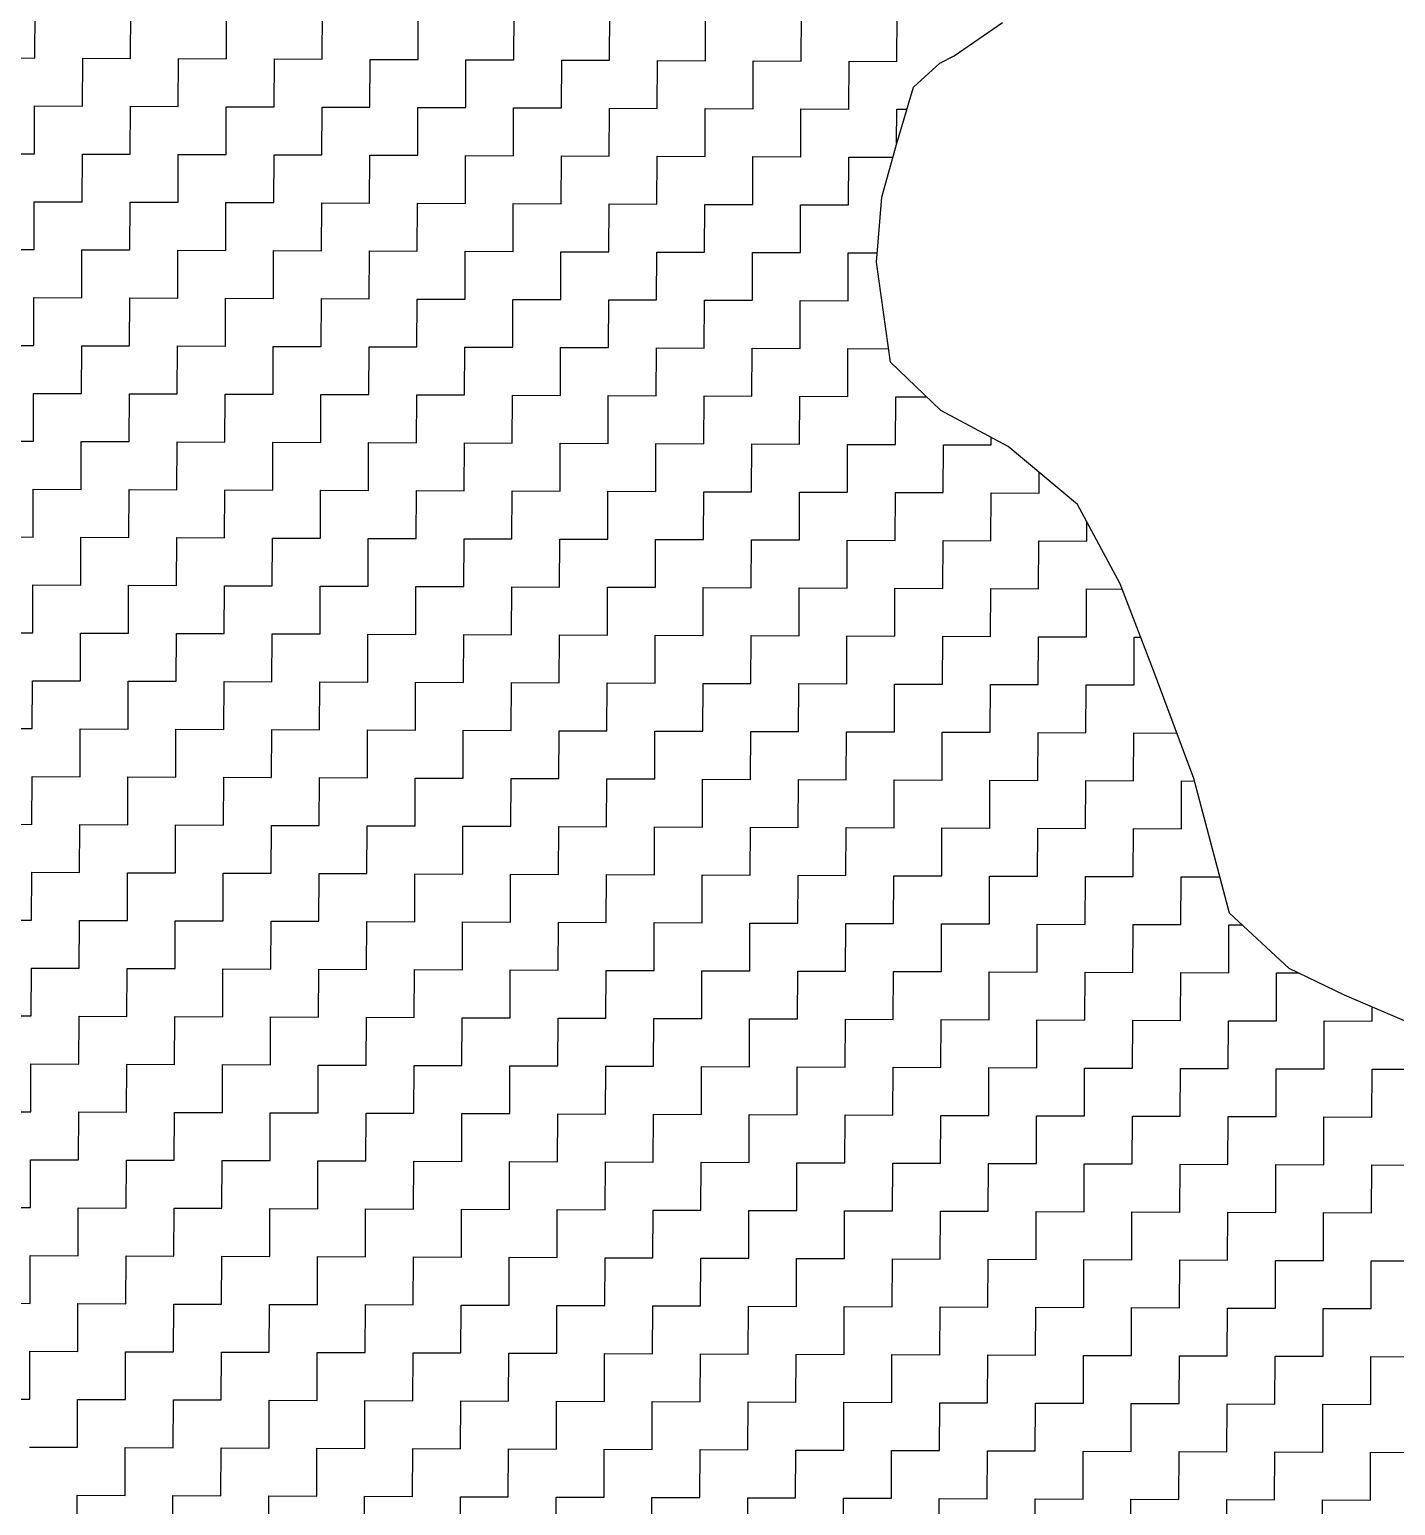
# Model space of a CAD drawing. Header units: metres. Extents: x 274536 to 279488, y 2074615 to 2078106.
# Drawn here: x 278555.4 to 278700.9, y 2076450.4 to 2076607.6 of the extents above; entities that cross this region are included whole.
import ezdxf

# ---------------------------------------------------------------- set-up
doc = ezdxf.new("R2010")
doc.units = ezdxf.units.M
doc.layers.add('POLY_HATCH', color=12, linetype='Continuous')

msp = doc.modelspace()

# ---------------------------------------------------------------- linework, layer by layer
at = {"layer": 'POLY_HATCH', "linetype": 'Continuous'}
for p, q in [((278555.99, 2076604.53), (278556.01, 2076609.63)), ((278566.19, 2076604.49), (278566.21, 2076609.59)), ((278576.4, 2076604.45), (278576.41, 2076609.55)), ((278586.6, 2076604.41), (278586.62, 2076609.51)), ((278596.8, 2076604.37), (278596.82, 2076609.47)), ((278607, 2076604.33), (278607.02, 2076609.43)), ((278617.2, 2076604.29), (278617.22, 2076609.39)), ((278627.4, 2076604.25), (278627.42, 2076609.35)), ((278637.6, 2076604.21), (278637.62, 2076609.31)), ((278647.8, 2076604.17), (278647.82, 2076609.27)), ((278550.89, 2076604.55), (278555.99, 2076604.53)), ((278561.07, 2076599.41), (278561.09, 2076604.51)), ((278561.09, 2076604.51), (278566.19, 2076604.49)), ((278571.27, 2076599.37), (278571.29, 2076604.47)), ((278571.29, 2076604.47), (278576.4, 2076604.45)), ((278581.48, 2076599.33), (278581.5, 2076604.43)), ((278581.5, 2076604.43), (278586.6, 2076604.41)), ((278591.68, 2076599.29), (278591.7, 2076604.39)), ((278591.7, 2076604.39), (278596.8, 2076604.37)), ((278601.88, 2076599.25), (278601.9, 2076604.35)), ((278601.9, 2076604.35), (278607, 2076604.33)), ((278612.08, 2076599.21), (278612.1, 2076604.31)), ((278612.1, 2076604.31), (278617.2, 2076604.29)), ((278622.28, 2076599.17), (278622.3, 2076604.27)), ((278622.3, 2076604.27), (278627.4, 2076604.25)), ((278632.48, 2076599.13), (278632.5, 2076604.23)), ((278632.5, 2076604.23), (278637.6, 2076604.21)), ((278642.68, 2076599.09), (278642.7, 2076604.19)), ((278642.7, 2076604.19), (278647.8, 2076604.17)), ((278555.95, 2076594.33), (278555.97, 2076599.43)), ((278555.97, 2076599.43), (278561.07, 2076599.41)), ((278566.15, 2076594.29), (278566.17, 2076599.39)), ((278566.17, 2076599.39), (278571.27, 2076599.37)), ((278576.36, 2076594.25), (278576.38, 2076599.35)), ((278576.38, 2076599.35), (278581.48, 2076599.33)), ((278586.56, 2076594.21), (278586.58, 2076599.31)), ((278586.58, 2076599.31), (278591.68, 2076599.29)), ((278596.76, 2076594.17), (278596.78, 2076599.27)), ((278596.78, 2076599.27), (278601.88, 2076599.25)), ((278606.96, 2076594.13), (278606.98, 2076599.23)), ((278606.98, 2076599.23), (278612.08, 2076599.21)), ((278617.16, 2076594.09), (278617.18, 2076599.19)), ((278617.18, 2076599.19), (278622.28, 2076599.17)), ((278627.36, 2076594.05), (278627.38, 2076599.15)), ((278627.38, 2076599.15), (278632.48, 2076599.13)), ((278637.56, 2076594.01), (278637.58, 2076599.11)), ((278637.58, 2076599.11), (278642.68, 2076599.09)), ((278647.77, 2076595.42), (278647.78, 2076599.07)), ((278647.78, 2076599.07), (278648.85, 2076599.07)), ((278550.85, 2076594.35), (278555.95, 2076594.33)), ((278561.03, 2076589.21), (278561.05, 2076594.31)), ((278561.05, 2076594.31), (278566.15, 2076594.29)), ((278571.24, 2076589.17), (278571.26, 2076594.27)), ((278571.26, 2076594.27), (278576.36, 2076594.25)), ((278581.44, 2076589.13), (278581.46, 2076594.23)), ((278581.46, 2076594.23), (278586.56, 2076594.21)), ((278591.64, 2076589.09), (278591.66, 2076594.19)), ((278591.66, 2076594.19), (278596.76, 2076594.17)), ((278601.84, 2076589.05), (278601.86, 2076594.15)), ((278601.86, 2076594.15), (278606.96, 2076594.13)), ((278612.04, 2076589.01), (278612.06, 2076594.11)), ((278612.06, 2076594.11), (278617.16, 2076594.09)), ((278622.24, 2076588.97), (278622.26, 2076594.07)), ((278622.26, 2076594.07), (278627.36, 2076594.05)), ((278632.44, 2076588.93), (278632.46, 2076594.03)), ((278632.46, 2076594.03), (278637.56, 2076594.01)), ((278642.64, 2076588.89), (278642.66, 2076593.99)), ((278642.66, 2076593.99), (278647.37, 2076593.97)), ((278555.91, 2076584.13), (278555.93, 2076589.23)), ((278555.93, 2076589.23), (278561.03, 2076589.21)), ((278566.12, 2076584.09), (278566.13, 2076589.19)), ((278566.13, 2076589.19), (278571.24, 2076589.17)), ((278576.32, 2076584.05), (278576.34, 2076589.15)), ((278576.34, 2076589.15), (278581.44, 2076589.13)), ((278586.52, 2076584.01), (278586.54, 2076589.11)), ((278586.54, 2076589.11), (278591.64, 2076589.09)), ((278596.72, 2076583.97), (278596.74, 2076589.07)), ((278596.74, 2076589.07), (278601.84, 2076589.05)), ((278606.92, 2076583.93), (278606.94, 2076589.03)), ((278606.94, 2076589.03), (278612.04, 2076589.01)), ((278617.12, 2076583.89), (278617.14, 2076588.99)), ((278617.14, 2076588.99), (278622.24, 2076588.97)), ((278627.32, 2076583.85), (278627.34, 2076588.95)), ((278627.34, 2076588.95), (278632.44, 2076588.93)), ((278637.52, 2076583.81), (278637.54, 2076588.91)), ((278637.54, 2076588.91), (278642.64, 2076588.89)), ((278550.81, 2076584.14), (278555.91, 2076584.13)), ((278560.99, 2076579), (278561.01, 2076584.11)), ((278561.01, 2076584.11), (278566.12, 2076584.09)), ((278571.2, 2076578.97), (278571.22, 2076584.07)), ((278571.22, 2076584.07), (278576.32, 2076584.05)), ((278581.4, 2076578.93), (278581.42, 2076584.03)), ((278581.42, 2076584.03), (278586.52, 2076584.01)), ((278591.6, 2076578.89), (278591.62, 2076583.99)), ((278591.62, 2076583.99), (278596.72, 2076583.97)), ((278601.8, 2076578.85), (278601.82, 2076583.95)), ((278601.82, 2076583.95), (278606.92, 2076583.93)), ((278612, 2076578.81), (278612.02, 2076583.91)), ((278612.02, 2076583.91), (278617.12, 2076583.89)), ((278622.2, 2076578.77), (278622.22, 2076583.87)), ((278622.22, 2076583.87), (278627.32, 2076583.85)), ((278632.4, 2076578.73), (278632.42, 2076583.83)), ((278632.42, 2076583.83), (278637.52, 2076583.81)), ((278642.6, 2076578.69), (278642.62, 2076583.79)), ((278642.62, 2076583.79), (278645.72, 2076583.78)), ((278555.87, 2076573.92), (278555.89, 2076579.02)), ((278555.89, 2076579.02), (278560.99, 2076579)), ((278566.08, 2076573.88), (278566.1, 2076578.99)), ((278566.1, 2076578.99), (278571.2, 2076578.97)), ((278576.28, 2076573.85), (278576.3, 2076578.95)), ((278576.3, 2076578.95), (278581.4, 2076578.93)), ((278586.48, 2076573.81), (278586.5, 2076578.91)), ((278586.5, 2076578.91), (278591.6, 2076578.89)), ((278596.68, 2076573.77), (278596.7, 2076578.87)), ((278596.7, 2076578.87), (278601.8, 2076578.85)), ((278606.88, 2076573.73), (278606.9, 2076578.83)), ((278606.9, 2076578.83), (278612, 2076578.81)), ((278617.08, 2076573.69), (278617.1, 2076578.79)), ((278617.1, 2076578.79), (278622.2, 2076578.77)), ((278627.28, 2076573.65), (278627.3, 2076578.75)), ((278627.3, 2076578.75), (278632.4, 2076578.73)), ((278637.48, 2076573.61), (278637.5, 2076578.71)), ((278637.5, 2076578.71), (278642.6, 2076578.69)), ((278550.77, 2076573.94), (278555.87, 2076573.92)), ((278560.96, 2076568.8), (278560.98, 2076573.9)), ((278560.98, 2076573.9), (278566.08, 2076573.88)), ((278571.16, 2076568.76), (278571.18, 2076573.87)), ((278571.18, 2076573.87), (278576.28, 2076573.85)), ((278581.36, 2076568.73), (278581.38, 2076573.83)), ((278581.38, 2076573.83), (278586.48, 2076573.81)), ((278591.56, 2076568.69), (278591.58, 2076573.79)), ((278591.58, 2076573.79), (278596.68, 2076573.77)), ((278601.76, 2076568.65), (278601.78, 2076573.75)), ((278601.78, 2076573.75), (278606.88, 2076573.73)), ((278611.96, 2076568.61), (278611.98, 2076573.71)), ((278611.98, 2076573.71), (278617.08, 2076573.69)), ((278622.16, 2076568.57), (278622.18, 2076573.67)), ((278622.18, 2076573.67), (278627.28, 2076573.65)), ((278632.36, 2076568.53), (278632.38, 2076573.63)), ((278632.38, 2076573.63), (278637.48, 2076573.61)), ((278642.56, 2076568.49), (278642.58, 2076573.59)), ((278642.58, 2076573.59), (278646.93, 2076573.57)), ((278555.84, 2076563.72), (278555.86, 2076568.82)), ((278555.86, 2076568.82), (278560.96, 2076568.8)), ((278566.04, 2076563.68), (278566.06, 2076568.78)), ((278566.06, 2076568.78), (278571.16, 2076568.76)), ((278576.24, 2076563.64), (278576.26, 2076568.74)), ((278576.26, 2076568.74), (278581.36, 2076568.73)), ((278586.44, 2076563.6), (278586.46, 2076568.71)), ((278586.46, 2076568.71), (278591.56, 2076568.69)), ((278596.64, 2076563.57), (278596.66, 2076568.67)), ((278596.66, 2076568.67), (278601.76, 2076568.65)), ((278606.84, 2076563.53), (278606.86, 2076568.63)), ((278606.86, 2076568.63), (278611.96, 2076568.61)), ((278617.04, 2076563.49), (278617.06, 2076568.59)), ((278617.06, 2076568.59), (278622.16, 2076568.57)), ((278627.24, 2076563.45), (278627.26, 2076568.55)), ((278627.26, 2076568.55), (278632.36, 2076568.53)), ((278637.44, 2076563.41), (278637.46, 2076568.51)), ((278637.46, 2076568.51), (278642.56, 2076568.49)), ((278647.65, 2076563.37), (278647.67, 2076568.47)), ((278647.67, 2076568.47), (278650.97, 2076568.46)), ((278550.73, 2076563.74), (278555.84, 2076563.72)), ((278560.92, 2076558.6), (278560.94, 2076563.7)), ((278560.94, 2076563.7), (278566.04, 2076563.68)), ((278571.12, 2076558.56), (278571.14, 2076563.66)), ((278571.14, 2076563.66), (278576.24, 2076563.64)), ((278581.32, 2076558.52), (278581.34, 2076563.62)), ((278581.34, 2076563.62), (278586.44, 2076563.6)), ((278591.52, 2076558.48), (278591.54, 2076563.59)), ((278591.54, 2076563.59), (278596.64, 2076563.57)), ((278601.72, 2076558.45), (278601.74, 2076563.55)), ((278601.74, 2076563.55), (278606.84, 2076563.53)), ((278611.92, 2076558.41), (278611.94, 2076563.51)), ((278611.94, 2076563.51), (278617.04, 2076563.49)), ((278622.12, 2076558.37), (278622.14, 2076563.47)), ((278622.14, 2076563.47), (278627.24, 2076563.45)), ((278632.32, 2076558.33), (278632.34, 2076563.43)), ((278632.34, 2076563.43), (278637.44, 2076563.41)), ((278642.53, 2076558.29), (278642.55, 2076563.39)), ((278642.55, 2076563.39), (278647.65, 2076563.37)), ((278652.73, 2076558.25), (278652.75, 2076563.35)), ((278652.75, 2076563.35), (278657.85, 2076563.33)), ((278657.85, 2076563.33), (278657.85, 2076564.11)), ((278662.93, 2076558.21), (278662.94, 2076560.39)), ((278555.8, 2076553.52), (278555.82, 2076558.62)), ((278555.82, 2076558.62), (278560.92, 2076558.6)), ((278566, 2076553.48), (278566.02, 2076558.58)), ((278566.02, 2076558.58), (278571.12, 2076558.56)), ((278576.2, 2076553.44), (278576.22, 2076558.54)), ((278576.22, 2076558.54), (278581.32, 2076558.52)), ((278586.4, 2076553.4), (278586.42, 2076558.5)), ((278586.42, 2076558.5), (278591.52, 2076558.48)), ((278596.6, 2076553.36), (278596.62, 2076558.47)), ((278596.62, 2076558.47), (278601.72, 2076558.45)), ((278606.8, 2076553.33), (278606.82, 2076558.43)), ((278606.82, 2076558.43), (278611.92, 2076558.41)), ((278617, 2076553.29), (278617.02, 2076558.39)), ((278617.02, 2076558.39), (278622.12, 2076558.37)), ((278627.2, 2076553.25), (278627.22, 2076558.35)), ((278627.22, 2076558.35), (278632.32, 2076558.33)), ((278637.41, 2076553.21), (278637.42, 2076558.31)), ((278637.42, 2076558.31), (278642.53, 2076558.29)), ((278647.61, 2076553.17), (278647.63, 2076558.27)), ((278647.63, 2076558.27), (278652.73, 2076558.25)), ((278657.81, 2076553.13), (278657.83, 2076558.23)), ((278657.83, 2076558.23), (278662.93, 2076558.21)), ((278668.01, 2076553.09), (278668.02, 2076555.14)), ((278550.7, 2076553.54), (278555.8, 2076553.52)), ((278560.88, 2076548.4), (278560.9, 2076553.5)), ((278560.9, 2076553.5), (278566, 2076553.48)), ((278571.08, 2076548.36), (278571.1, 2076553.46)), ((278571.1, 2076553.46), (278576.2, 2076553.44)), ((278581.28, 2076548.32), (278581.3, 2076553.42)), ((278581.3, 2076553.42), (278586.4, 2076553.4)), ((278591.48, 2076548.28), (278591.5, 2076553.38)), ((278591.5, 2076553.38), (278596.6, 2076553.36)), ((278601.68, 2076548.24), (278601.7, 2076553.34)), ((278601.7, 2076553.34), (278606.8, 2076553.33)), ((278611.88, 2076548.2), (278611.9, 2076553.31)), ((278611.9, 2076553.31), (278617, 2076553.29)), ((278622.08, 2076548.17), (278622.1, 2076553.27)), ((278622.1, 2076553.27), (278627.2, 2076553.25)), ((278632.28, 2076548.13), (278632.3, 2076553.23)), ((278632.3, 2076553.23), (278637.41, 2076553.21)), ((278642.49, 2076548.09), (278642.51, 2076553.19)), ((278642.51, 2076553.19), (278647.61, 2076553.17)), ((278652.69, 2076548.05), (278652.71, 2076553.15)), ((278652.71, 2076553.15), (278657.81, 2076553.13)), ((278662.89, 2076548.01), (278662.91, 2076553.11)), ((278662.91, 2076553.11), (278668.01, 2076553.09)), ((278555.76, 2076543.32), (278555.78, 2076548.42)), ((278555.78, 2076548.42), (278560.88, 2076548.4)), ((278565.96, 2076543.28), (278565.98, 2076548.38)), ((278565.98, 2076548.38), (278571.08, 2076548.36)), ((278576.16, 2076543.24), (278576.18, 2076548.34)), ((278576.18, 2076548.34), (278581.28, 2076548.32)), ((278586.36, 2076543.2), (278586.38, 2076548.3)), ((278586.38, 2076548.3), (278591.48, 2076548.28)), ((278596.56, 2076543.16), (278596.58, 2076548.26)), ((278596.58, 2076548.26), (278601.68, 2076548.24)), ((278606.76, 2076543.12), (278606.78, 2076548.22)), ((278606.78, 2076548.22), (278611.88, 2076548.2)), ((278616.96, 2076543.08), (278616.98, 2076548.19)), ((278616.98, 2076548.19), (278622.08, 2076548.17)), ((278627.16, 2076543.05), (278627.18, 2076548.15)), ((278627.18, 2076548.15), (278632.28, 2076548.13)), ((278637.37, 2076543.01), (278637.39, 2076548.11)), ((278637.39, 2076548.11), (278642.49, 2076548.09)), ((278647.57, 2076542.97), (278647.59, 2076548.07)), ((278647.59, 2076548.07), (278652.69, 2076548.05)), ((278657.77, 2076542.93), (278657.79, 2076548.03)), ((278657.79, 2076548.03), (278662.89, 2076548.01)), ((278667.97, 2076542.89), (278667.99, 2076547.99)), ((278667.99, 2076547.99), (278671.8, 2076547.97)), ((278550.66, 2076543.34), (278555.76, 2076543.32)), ((278560.84, 2076538.2), (278560.86, 2076543.3)), ((278560.86, 2076543.3), (278565.96, 2076543.28)), ((278571.04, 2076538.16), (278571.06, 2076543.26)), ((278571.06, 2076543.26), (278576.16, 2076543.24)), ((278581.24, 2076538.12), (278581.26, 2076543.22)), ((278581.26, 2076543.22), (278586.36, 2076543.2)), ((278591.44, 2076538.08), (278591.46, 2076543.18)), ((278591.46, 2076543.18), (278596.56, 2076543.16)), ((278601.64, 2076538.04), (278601.66, 2076543.14)), ((278601.66, 2076543.14), (278606.76, 2076543.12)), ((278611.84, 2076538), (278611.86, 2076543.1)), ((278611.86, 2076543.1), (278616.96, 2076543.08)), ((278622.04, 2076537.96), (278622.06, 2076543.07)), ((278622.06, 2076543.07), (278627.16, 2076543.05)), ((278632.25, 2076537.93), (278632.27, 2076543.03)), ((278632.27, 2076543.03), (278637.37, 2076543.01)), ((278642.45, 2076537.89), (278642.47, 2076542.99)), ((278642.47, 2076542.99), (278647.57, 2076542.97)), ((278652.65, 2076537.85), (278652.67, 2076542.95)), ((278652.67, 2076542.95), (278657.77, 2076542.93)), ((278662.85, 2076537.81), (278662.87, 2076542.91)), ((278662.87, 2076542.91), (278667.97, 2076542.89)), ((278673.05, 2076537.77), (278673.07, 2076542.87)), ((278673.07, 2076542.87), (278673.77, 2076542.87)), ((278555.72, 2076533.12), (278555.74, 2076538.22)), ((278555.74, 2076538.22), (278560.84, 2076538.2)), ((278565.92, 2076533.08), (278565.94, 2076538.18)), ((278565.94, 2076538.18), (278571.04, 2076538.16)), ((278576.12, 2076533.04), (278576.14, 2076538.14)), ((278576.14, 2076538.14), (278581.24, 2076538.12)), ((278586.32, 2076533), (278586.34, 2076538.1)), ((278586.34, 2076538.1), (278591.44, 2076538.08)), ((278596.52, 2076532.96), (278596.54, 2076538.06)), ((278596.54, 2076538.06), (278601.64, 2076538.04)), ((278606.72, 2076532.92), (278606.74, 2076538.02)), ((278606.74, 2076538.02), (278611.84, 2076538)), ((278616.92, 2076532.88), (278616.94, 2076537.98)), ((278616.94, 2076537.98), (278622.04, 2076537.96)), ((278627.13, 2076532.84), (278627.15, 2076537.94)), ((278627.15, 2076537.94), (278632.25, 2076537.93)), ((278637.33, 2076532.8), (278637.35, 2076537.91)), ((278637.35, 2076537.91), (278642.45, 2076537.89)), ((278647.53, 2076532.77), (278647.55, 2076537.87)), ((278647.55, 2076537.87), (278652.65, 2076537.85)), ((278657.73, 2076532.73), (278657.75, 2076537.83)), ((278657.75, 2076537.83), (278662.85, 2076537.81)), ((278667.93, 2076532.69), (278667.95, 2076537.79)), ((278667.95, 2076537.79), (278673.05, 2076537.77)), ((278550.62, 2076533.14), (278555.72, 2076533.12)), ((278560.8, 2076528), (278560.82, 2076533.1)), ((278560.82, 2076533.1), (278565.92, 2076533.08)), ((278571, 2076527.96), (278571.02, 2076533.06)), ((278571.02, 2076533.06), (278576.12, 2076533.04)), ((278581.2, 2076527.92), (278581.22, 2076533.02)), ((278581.22, 2076533.02), (278586.32, 2076533)), ((278591.4, 2076527.88), (278591.42, 2076532.98)), ((278591.42, 2076532.98), (278596.52, 2076532.96)), ((278601.6, 2076527.84), (278601.62, 2076532.94)), ((278601.62, 2076532.94), (278606.72, 2076532.92)), ((278611.8, 2076527.8), (278611.82, 2076532.9)), ((278611.82, 2076532.9), (278616.92, 2076532.88)), ((278622.01, 2076527.76), (278622.02, 2076532.86)), ((278622.02, 2076532.86), (278627.13, 2076532.84)), ((278632.21, 2076527.72), (278632.23, 2076532.82)), ((278632.23, 2076532.82), (278637.33, 2076532.8)), ((278642.41, 2076527.68), (278642.43, 2076532.79)), ((278642.43, 2076532.79), (278647.53, 2076532.77)), ((278652.61, 2076527.65), (278652.63, 2076532.75)), ((278652.63, 2076532.75), (278657.73, 2076532.73)), ((278662.81, 2076527.61), (278662.83, 2076532.71)), ((278662.83, 2076532.71), (278667.93, 2076532.69)), ((278673.01, 2076527.57), (278673.03, 2076532.67)), ((278673.03, 2076532.67), (278677.62, 2076532.65)), ((278555.68, 2076522.92), (278555.7, 2076528.02)), ((278555.7, 2076528.02), (278560.8, 2076528)), ((278565.88, 2076522.88), (278565.9, 2076527.98)), ((278565.9, 2076527.98), (278571, 2076527.96)), ((278576.08, 2076522.84), (278576.1, 2076527.94)), ((278576.1, 2076527.94), (278581.2, 2076527.92)), ((278586.28, 2076522.8), (278586.3, 2076527.9)), ((278586.3, 2076527.9), (278591.4, 2076527.88)), ((278596.48, 2076522.76), (278596.5, 2076527.86)), ((278596.5, 2076527.86), (278601.6, 2076527.84)), ((278606.68, 2076522.72), (278606.7, 2076527.82)), ((278606.7, 2076527.82), (278611.8, 2076527.8)), ((278616.88, 2076522.68), (278616.9, 2076527.78)), ((278616.9, 2076527.78), (278622.01, 2076527.76)), ((278627.09, 2076522.64), (278627.11, 2076527.74)), ((278627.11, 2076527.74), (278632.21, 2076527.72)), ((278637.29, 2076522.6), (278637.31, 2076527.7)), ((278637.31, 2076527.7), (278642.41, 2076527.68)), ((278647.49, 2076522.56), (278647.51, 2076527.67)), ((278647.51, 2076527.67), (278652.61, 2076527.65)), ((278657.69, 2076522.53), (278657.71, 2076527.63)), ((278657.71, 2076527.63), (278662.81, 2076527.61)), ((278667.89, 2076522.49), (278667.91, 2076527.59)), ((278667.91, 2076527.59), (278673.01, 2076527.57)), ((278678.09, 2076522.45), (278678.11, 2076527.55)), ((278678.11, 2076527.55), (278679.5, 2076527.54)), ((278550.58, 2076522.94), (278555.68, 2076522.92)), ((278560.76, 2076517.8), (278560.78, 2076522.9)), ((278560.78, 2076522.9), (278565.88, 2076522.88)), ((278570.96, 2076517.76), (278570.98, 2076522.86)), ((278570.98, 2076522.86), (278576.08, 2076522.84)), ((278581.16, 2076517.72), (278581.18, 2076522.82)), ((278581.18, 2076522.82), (278586.28, 2076522.8)), ((278591.36, 2076517.68), (278591.38, 2076522.78)), ((278591.38, 2076522.78), (278596.48, 2076522.76)), ((278601.56, 2076517.64), (278601.58, 2076522.74)), ((278601.58, 2076522.74), (278606.68, 2076522.72)), ((278611.76, 2076517.6), (278611.78, 2076522.7)), ((278611.78, 2076522.7), (278616.88, 2076522.68)), ((278621.97, 2076517.56), (278621.99, 2076522.66)), ((278621.99, 2076522.66), (278627.09, 2076522.64)), ((278632.17, 2076517.52), (278632.19, 2076522.62)), ((278632.19, 2076522.62), (278637.29, 2076522.6)), ((278642.37, 2076517.48), (278642.39, 2076522.58)), ((278642.39, 2076522.58), (278647.49, 2076522.56)), ((278652.57, 2076517.44), (278652.59, 2076522.54)), ((278652.59, 2076522.54), (278657.69, 2076522.53)), ((278662.77, 2076517.4), (278662.79, 2076522.51)), ((278662.79, 2076522.51), (278667.89, 2076522.49)), ((278672.97, 2076517.37), (278672.99, 2076522.47)), ((278672.99, 2076522.47), (278678.09, 2076522.45)), ((278555.64, 2076512.72), (278555.66, 2076517.82)), ((278555.66, 2076517.82), (278560.76, 2076517.8)), ((278565.84, 2076512.68), (278565.86, 2076517.78)), ((278565.86, 2076517.78), (278570.96, 2076517.76)), ((278576.04, 2076512.64), (278576.06, 2076517.74)), ((278576.06, 2076517.74), (278581.16, 2076517.72)), ((278586.24, 2076512.6), (278586.26, 2076517.7)), ((278586.26, 2076517.7), (278591.36, 2076517.68)), ((278596.44, 2076512.56), (278596.46, 2076517.66)), ((278596.46, 2076517.66), (278601.56, 2076517.64)), ((278606.64, 2076512.52), (278606.66, 2076517.62)), ((278606.66, 2076517.62), (278611.76, 2076517.6)), ((278616.85, 2076512.48), (278616.87, 2076517.58)), ((278616.87, 2076517.58), (278621.97, 2076517.56)), ((278627.05, 2076512.44), (278627.07, 2076517.54)), ((278627.07, 2076517.54), (278632.17, 2076517.52)), ((278637.25, 2076512.4), (278637.27, 2076517.5)), ((278637.27, 2076517.5), (278642.37, 2076517.48)), ((278647.45, 2076512.36), (278647.47, 2076517.46)), ((278647.47, 2076517.46), (278652.57, 2076517.44)), ((278657.65, 2076512.32), (278657.67, 2076517.42)), ((278657.67, 2076517.42), (278662.77, 2076517.4)), ((278667.85, 2076512.28), (278667.87, 2076517.39)), ((278667.87, 2076517.39), (278672.97, 2076517.37)), ((278678.05, 2076512.25), (278678.07, 2076517.35)), ((278678.07, 2076517.35), (278682.2, 2076517.33)), ((278550.54, 2076512.74), (278555.64, 2076512.72)), ((278560.72, 2076507.6), (278560.74, 2076512.7)), ((278560.74, 2076512.7), (278565.84, 2076512.68)), ((278570.92, 2076507.56), (278570.94, 2076512.66)), ((278570.94, 2076512.66), (278576.04, 2076512.64)), ((278581.12, 2076507.52), (278581.14, 2076512.62)), ((278581.14, 2076512.62), (278586.24, 2076512.6)), ((278591.32, 2076507.48), (278591.34, 2076512.58)), ((278591.34, 2076512.58), (278596.44, 2076512.56)), ((278601.52, 2076507.44), (278601.54, 2076512.54)), ((278601.54, 2076512.54), (278606.64, 2076512.52)), ((278611.73, 2076507.4), (278611.75, 2076512.5)), ((278611.75, 2076512.5), (278616.85, 2076512.48)), ((278621.93, 2076507.36), (278621.95, 2076512.46)), ((278621.95, 2076512.46), (278627.05, 2076512.44)), ((278632.13, 2076507.32), (278632.15, 2076512.42)), ((278632.15, 2076512.42), (278637.25, 2076512.4)), ((278642.33, 2076507.28), (278642.35, 2076512.38)), ((278642.35, 2076512.38), (278647.45, 2076512.36)), ((278652.53, 2076507.24), (278652.55, 2076512.34)), ((278652.55, 2076512.34), (278657.65, 2076512.32)), ((278662.73, 2076507.2), (278662.75, 2076512.3)), ((278662.75, 2076512.3), (278667.85, 2076512.28)), ((278672.93, 2076507.16), (278672.95, 2076512.27)), ((278672.95, 2076512.27), (278678.05, 2076512.25)), ((278683.13, 2076507.13), (278683.15, 2076512.23)), ((278683.15, 2076512.23), (278684.58, 2076512.22)), ((278555.6, 2076502.52), (278555.62, 2076507.62)), ((278555.62, 2076507.62), (278560.72, 2076507.6)), ((278565.8, 2076502.48), (278565.82, 2076507.58)), ((278565.82, 2076507.58), (278570.92, 2076507.56)), ((278576, 2076502.44), (278576.02, 2076507.54)), ((278576.02, 2076507.54), (278581.12, 2076507.52)), ((278586.2, 2076502.4), (278586.22, 2076507.5)), ((278586.22, 2076507.5), (278591.32, 2076507.48)), ((278596.4, 2076502.36), (278596.42, 2076507.46)), ((278596.42, 2076507.46), (278601.52, 2076507.44)), ((278606.61, 2076502.32), (278606.62, 2076507.42)), ((278606.62, 2076507.42), (278611.73, 2076507.4)), ((278616.81, 2076502.28), (278616.83, 2076507.38)), ((278616.83, 2076507.38), (278621.93, 2076507.36)), ((278627.01, 2076502.24), (278627.03, 2076507.34)), ((278627.03, 2076507.34), (278632.13, 2076507.32)), ((278637.21, 2076502.2), (278637.23, 2076507.3)), ((278637.23, 2076507.3), (278642.33, 2076507.28)), ((278647.41, 2076502.16), (278647.43, 2076507.26)), ((278647.43, 2076507.26), (278652.53, 2076507.24)), ((278657.61, 2076502.12), (278657.63, 2076507.22)), ((278657.63, 2076507.22), (278662.73, 2076507.2)), ((278667.81, 2076502.08), (278667.83, 2076507.18)), ((278667.83, 2076507.18), (278672.93, 2076507.16)), ((278678.01, 2076502.04), (278678.03, 2076507.14)), ((278678.03, 2076507.14), (278683.13, 2076507.13)), ((278688.21, 2076502), (278688.23, 2076507.11)), ((278688.23, 2076507.11), (278690.59, 2076507.1)), ((278550.5, 2076502.54), (278555.6, 2076502.52)), ((278560.68, 2076497.4), (278560.7, 2076502.5)), ((278560.7, 2076502.5), (278565.8, 2076502.48)), ((278570.88, 2076497.36), (278570.9, 2076502.46)), ((278570.9, 2076502.46), (278576, 2076502.44)), ((278581.08, 2076497.32), (278581.1, 2076502.42)), ((278581.1, 2076502.42), (278586.2, 2076502.4)), ((278591.28, 2076497.28), (278591.3, 2076502.38)), ((278591.3, 2076502.38), (278596.4, 2076502.36)), ((278601.48, 2076497.24), (278601.5, 2076502.34)), ((278601.5, 2076502.34), (278606.61, 2076502.32)), ((278611.69, 2076497.2), (278611.71, 2076502.3)), ((278611.71, 2076502.3), (278616.81, 2076502.28)), ((278621.89, 2076497.16), (278621.91, 2076502.26)), ((278621.91, 2076502.26), (278627.01, 2076502.24)), ((278632.09, 2076497.12), (278632.11, 2076502.22)), ((278632.11, 2076502.22), (278637.21, 2076502.2)), ((278642.29, 2076497.08), (278642.31, 2076502.18)), ((278642.31, 2076502.18), (278647.41, 2076502.16)), ((278652.49, 2076497.04), (278652.51, 2076502.14)), ((278652.51, 2076502.14), (278657.61, 2076502.12)), ((278662.69, 2076497), (278662.71, 2076502.1)), ((278662.71, 2076502.1), (278667.81, 2076502.08)), ((278672.89, 2076496.96), (278672.91, 2076502.06)), ((278672.91, 2076502.06), (278678.01, 2076502.04)), ((278683.09, 2076496.92), (278683.11, 2076502.02)), ((278683.11, 2076502.02), (278688.21, 2076502)), ((278693.3, 2076496.88), (278693.31, 2076501.99)), ((278693.31, 2076501.99), (278698.42, 2076501.97)), ((278698.42, 2076501.97), (278698.42, 2076503.47)), ((278555.56, 2076492.31), (278555.58, 2076497.42)), ((278555.58, 2076497.42), (278560.68, 2076497.4)), ((278565.76, 2076492.28), (278565.78, 2076497.38)), ((278565.78, 2076497.38), (278570.88, 2076497.36)), ((278575.96, 2076492.24), (278575.98, 2076497.34)), ((278575.98, 2076497.34), (278581.08, 2076497.32)), ((278586.16, 2076492.2), (278586.18, 2076497.3)), ((278586.18, 2076497.3), (278591.28, 2076497.28)), ((278596.36, 2076492.16), (278596.38, 2076497.26)), ((278596.38, 2076497.26), (278601.48, 2076497.24)), ((278606.57, 2076492.12), (278606.59, 2076497.22)), ((278606.59, 2076497.22), (278611.69, 2076497.2)), ((278616.77, 2076492.08), (278616.79, 2076497.18)), ((278616.79, 2076497.18), (278621.89, 2076497.16)), ((278626.97, 2076492.04), (278626.99, 2076497.14)), ((278626.99, 2076497.14), (278632.09, 2076497.12)), ((278637.17, 2076492), (278637.19, 2076497.1)), ((278637.19, 2076497.1), (278642.29, 2076497.08)), ((278647.37, 2076491.96), (278647.39, 2076497.06)), ((278647.39, 2076497.06), (278652.49, 2076497.04)), ((278657.57, 2076491.92), (278657.59, 2076497.02)), ((278657.59, 2076497.02), (278662.69, 2076497)), ((278667.77, 2076491.88), (278667.79, 2076496.98)), ((278667.79, 2076496.98), (278672.89, 2076496.96)), ((278677.97, 2076491.84), (278677.99, 2076496.94)), ((278677.99, 2076496.94), (278683.09, 2076496.92)), ((278688.17, 2076491.8), (278688.19, 2076496.9)), ((278688.19, 2076496.9), (278693.3, 2076496.88)), ((278698.38, 2076491.76), (278698.4, 2076496.87)), ((278698.4, 2076496.87), (278703.5, 2076496.85)), ((278550.46, 2076492.33), (278555.56, 2076492.31)), ((278560.64, 2076487.19), (278560.66, 2076492.3)), ((278560.66, 2076492.3), (278565.76, 2076492.28)), ((278570.84, 2076487.16), (278570.86, 2076492.26)), ((278570.86, 2076492.26), (278575.96, 2076492.24)), ((278581.04, 2076487.12), (278581.06, 2076492.22)), ((278581.06, 2076492.22), (278586.16, 2076492.2)), ((278591.24, 2076487.08), (278591.26, 2076492.18)), ((278591.26, 2076492.18), (278596.36, 2076492.16)), ((278601.45, 2076487.04), (278601.47, 2076492.14)), ((278601.47, 2076492.14), (278606.57, 2076492.12)), ((278611.65, 2076487), (278611.67, 2076492.1)), ((278611.67, 2076492.1), (278616.77, 2076492.08)), ((278621.85, 2076486.96), (278621.87, 2076492.06)), ((278621.87, 2076492.06), (278626.97, 2076492.04)), ((278632.05, 2076486.92), (278632.07, 2076492.02)), ((278632.07, 2076492.02), (278637.17, 2076492)), ((278642.25, 2076486.88), (278642.27, 2076491.98)), ((278642.27, 2076491.98), (278647.37, 2076491.96)), ((278652.45, 2076486.84), (278652.47, 2076491.94)), ((278652.47, 2076491.94), (278657.57, 2076491.92)), ((278662.65, 2076486.8), (278662.67, 2076491.9)), ((278662.67, 2076491.9), (278667.77, 2076491.88)), ((278672.85, 2076486.76), (278672.87, 2076491.86)), ((278672.87, 2076491.86), (278677.97, 2076491.84)), ((278683.05, 2076486.72), (278683.07, 2076491.82)), ((278683.07, 2076491.82), (278688.17, 2076491.8)), ((278693.26, 2076486.68), (278693.28, 2076491.78)), ((278693.28, 2076491.78), (278698.38, 2076491.76)), ((278555.52, 2076482.11), (278555.54, 2076487.21)), ((278555.54, 2076487.21), (278560.64, 2076487.19)), ((278565.72, 2076482.07), (278565.74, 2076487.18)), ((278565.74, 2076487.18), (278570.84, 2076487.16)), ((278575.92, 2076482.04), (278575.94, 2076487.14)), ((278575.94, 2076487.14), (278581.04, 2076487.12)), ((278586.12, 2076482), (278586.14, 2076487.1)), ((278586.14, 2076487.1), (278591.24, 2076487.08)), ((278596.33, 2076481.96), (278596.35, 2076487.06)), ((278596.35, 2076487.06), (278601.45, 2076487.04)), ((278606.53, 2076481.92), (278606.55, 2076487.02)), ((278606.55, 2076487.02), (278611.65, 2076487)), ((278616.73, 2076481.88), (278616.75, 2076486.98)), ((278616.75, 2076486.98), (278621.85, 2076486.96)), ((278626.93, 2076481.84), (278626.95, 2076486.94)), ((278626.95, 2076486.94), (278632.05, 2076486.92)), ((278637.13, 2076481.8), (278637.15, 2076486.9)), ((278637.15, 2076486.9), (278642.25, 2076486.88)), ((278647.33, 2076481.76), (278647.35, 2076486.86)), ((278647.35, 2076486.86), (278652.45, 2076486.84)), ((278657.53, 2076481.72), (278657.55, 2076486.82)), ((278657.55, 2076486.82), (278662.65, 2076486.8)), ((278667.73, 2076481.68), (278667.75, 2076486.78)), ((278667.75, 2076486.78), (278672.85, 2076486.76)), ((278677.93, 2076481.64), (278677.95, 2076486.74)), ((278677.95, 2076486.74), (278683.05, 2076486.72)), ((278688.14, 2076481.6), (278688.16, 2076486.7)), ((278688.16, 2076486.7), (278693.26, 2076486.68)), ((278698.34, 2076481.56), (278698.36, 2076486.66)), ((278698.36, 2076486.66), (278703.46, 2076486.64)), ((278550.42, 2076482.13), (278555.52, 2076482.11)), ((278560.6, 2076476.99), (278560.62, 2076482.09)), ((278560.62, 2076482.09), (278565.72, 2076482.07)), ((278570.8, 2076476.95), (278570.82, 2076482.05)), ((278570.82, 2076482.05), (278575.92, 2076482.04)), ((278581, 2076476.91), (278581.02, 2076482.02)), ((278581.02, 2076482.02), (278586.12, 2076482)), ((278591.21, 2076476.88), (278591.22, 2076481.98)), ((278591.22, 2076481.98), (278596.33, 2076481.96)), ((278601.41, 2076476.84), (278601.43, 2076481.94)), ((278601.43, 2076481.94), (278606.53, 2076481.92)), ((278611.61, 2076476.8), (278611.63, 2076481.9)), ((278611.63, 2076481.9), (278616.73, 2076481.88)), ((278621.81, 2076476.76), (278621.83, 2076481.86)), ((278621.83, 2076481.86), (278626.93, 2076481.84)), ((278632.01, 2076476.72), (278632.03, 2076481.82)), ((278632.03, 2076481.82), (278637.13, 2076481.8)), ((278642.21, 2076476.68), (278642.23, 2076481.78)), ((278642.23, 2076481.78), (278647.33, 2076481.76)), ((278652.41, 2076476.64), (278652.43, 2076481.74)), ((278652.43, 2076481.74), (278657.53, 2076481.72)), ((278662.61, 2076476.6), (278662.63, 2076481.7)), ((278662.63, 2076481.7), (278667.73, 2076481.68)), ((278672.81, 2076476.56), (278672.83, 2076481.66)), ((278672.83, 2076481.66), (278677.93, 2076481.64)), ((278683.02, 2076476.52), (278683.04, 2076481.62)), ((278683.04, 2076481.62), (278688.14, 2076481.6)), ((278693.22, 2076476.48), (278693.24, 2076481.58)), ((278693.24, 2076481.58), (278698.34, 2076481.56)), ((278555.48, 2076471.91), (278555.5, 2076477.01)), ((278555.5, 2076477.01), (278560.6, 2076476.99)), ((278565.68, 2076471.87), (278565.7, 2076476.97)), ((278565.7, 2076476.97), (278570.8, 2076476.95)), ((278575.88, 2076471.83), (278575.9, 2076476.93)), ((278575.9, 2076476.93), (278581, 2076476.91)), ((278586.08, 2076471.79), (278586.1, 2076476.9)), ((278586.1, 2076476.9), (278591.21, 2076476.88)), ((278596.29, 2076471.76), (278596.31, 2076476.86)), ((278596.31, 2076476.86), (278601.41, 2076476.84)), ((278606.49, 2076471.72), (278606.51, 2076476.82)), ((278606.51, 2076476.82), (278611.61, 2076476.8)), ((278616.69, 2076471.68), (278616.71, 2076476.78)), ((278616.71, 2076476.78), (278621.81, 2076476.76)), ((278626.89, 2076471.64), (278626.91, 2076476.74)), ((278626.91, 2076476.74), (278632.01, 2076476.72)), ((278637.09, 2076471.6), (278637.11, 2076476.7)), ((278637.11, 2076476.7), (278642.21, 2076476.68)), ((278647.29, 2076471.56), (278647.31, 2076476.66)), ((278647.31, 2076476.66), (278652.41, 2076476.64)), ((278657.49, 2076471.52), (278657.51, 2076476.62)), ((278657.51, 2076476.62), (278662.61, 2076476.6)), ((278667.69, 2076471.48), (278667.71, 2076476.58)), ((278667.71, 2076476.58), (278672.81, 2076476.56)), ((278677.9, 2076471.44), (278677.91, 2076476.54)), ((278677.91, 2076476.54), (278683.02, 2076476.52)), ((278688.1, 2076471.4), (278688.12, 2076476.5)), ((278688.12, 2076476.5), (278693.22, 2076476.48)), ((278698.3, 2076471.36), (278698.32, 2076476.46)), ((278698.32, 2076476.46), (278703.42, 2076476.44)), ((278550.38, 2076471.93), (278555.48, 2076471.91)), ((278560.56, 2076466.79), (278560.58, 2076471.89)), ((278560.58, 2076471.89), (278565.68, 2076471.87)), ((278570.76, 2076466.75), (278570.78, 2076471.85)), ((278570.78, 2076471.85), (278575.88, 2076471.83)), ((278580.96, 2076466.71), (278580.98, 2076471.81)), ((278580.98, 2076471.81), (278586.08, 2076471.79)), ((278591.17, 2076466.67), (278591.19, 2076471.78)), ((278591.19, 2076471.78), (278596.29, 2076471.76)), ((278601.37, 2076466.64), (278601.39, 2076471.74)), ((278601.39, 2076471.74), (278606.49, 2076471.72)), ((278611.57, 2076466.6), (278611.59, 2076471.7)), ((278611.59, 2076471.7), (278616.69, 2076471.68)), ((278621.77, 2076466.56), (278621.79, 2076471.66)), ((278621.79, 2076471.66), (278626.89, 2076471.64)), ((278631.97, 2076466.52), (278631.99, 2076471.62)), ((278631.99, 2076471.62), (278637.09, 2076471.6)), ((278642.17, 2076466.48), (278642.19, 2076471.58)), ((278642.19, 2076471.58), (278647.29, 2076471.56)), ((278652.37, 2076466.44), (278652.39, 2076471.54)), ((278652.39, 2076471.54), (278657.49, 2076471.52)), ((278662.57, 2076466.4), (278662.59, 2076471.5)), ((278662.59, 2076471.5), (278667.69, 2076471.48)), ((278672.77, 2076466.36), (278672.79, 2076471.46)), ((278672.79, 2076471.46), (278677.9, 2076471.44)), ((278682.98, 2076466.32), (278683, 2076471.42)), ((278683, 2076471.42), (278688.1, 2076471.4)), ((278693.18, 2076466.28), (278693.2, 2076471.38)), ((278693.2, 2076471.38), (278698.3, 2076471.36)), ((278555.44, 2076461.71), (278555.46, 2076466.81)), ((278555.46, 2076466.81), (278560.56, 2076466.79)), ((278565.64, 2076461.67), (278565.66, 2076466.77)), ((278565.66, 2076466.77), (278570.76, 2076466.75)), ((278575.84, 2076461.63), (278575.86, 2076466.73)), ((278575.86, 2076466.73), (278580.96, 2076466.71)), ((278586.05, 2076461.59), (278586.07, 2076466.69)), ((278586.07, 2076466.69), (278591.17, 2076466.67)), ((278596.25, 2076461.55), (278596.27, 2076466.65)), ((278596.27, 2076466.65), (278601.37, 2076466.64)), ((278606.45, 2076461.51), (278606.47, 2076466.62)), ((278606.47, 2076466.62), (278611.57, 2076466.6)), ((278616.65, 2076461.48), (278616.67, 2076466.58)), ((278616.67, 2076466.58), (278621.77, 2076466.56)), ((278626.85, 2076461.44), (278626.87, 2076466.54)), ((278626.87, 2076466.54), (278631.97, 2076466.52)), ((278637.05, 2076461.4), (278637.07, 2076466.5)), ((278637.07, 2076466.5), (278642.17, 2076466.48)), ((278647.25, 2076461.36), (278647.27, 2076466.46)), ((278647.27, 2076466.46), (278652.37, 2076466.44)), ((278657.45, 2076461.32), (278657.47, 2076466.42)), ((278657.47, 2076466.42), (278662.57, 2076466.4)), ((278667.65, 2076461.28), (278667.67, 2076466.38)), ((278667.67, 2076466.38), (278672.77, 2076466.36)), ((278677.86, 2076461.24), (278677.88, 2076466.34)), ((278677.88, 2076466.34), (278682.98, 2076466.32)), ((278688.06, 2076461.2), (278688.08, 2076466.3)), ((278688.08, 2076466.3), (278693.18, 2076466.28)), ((278698.26, 2076461.16), (278698.28, 2076466.26)), ((278698.28, 2076466.26), (278703.38, 2076466.24)), ((278550.34, 2076461.73), (278555.44, 2076461.71)), ((278560.52, 2076456.59), (278560.54, 2076461.69)), ((278560.54, 2076461.69), (278565.64, 2076461.67)), ((278570.72, 2076456.55), (278570.74, 2076461.65)), ((278570.74, 2076461.65), (278575.84, 2076461.63)), ((278580.93, 2076456.51), (278580.95, 2076461.61)), ((278580.95, 2076461.61), (278586.05, 2076461.59)), ((278591.13, 2076456.47), (278591.15, 2076461.57)), ((278591.15, 2076461.57), (278596.25, 2076461.55)), ((278601.33, 2076456.43), (278601.35, 2076461.53)), ((278601.35, 2076461.53), (278606.45, 2076461.51)), ((278611.53, 2076456.39), (278611.55, 2076461.5)), ((278611.55, 2076461.5), (278616.65, 2076461.48)), ((278621.73, 2076456.36), (278621.75, 2076461.46)), ((278621.75, 2076461.46), (278626.85, 2076461.44)), ((278631.93, 2076456.32), (278631.95, 2076461.42)), ((278631.95, 2076461.42), (278637.05, 2076461.4)), ((278642.13, 2076456.28), (278642.15, 2076461.38)), ((278642.15, 2076461.38), (278647.25, 2076461.36)), ((278652.33, 2076456.24), (278652.35, 2076461.34)), ((278652.35, 2076461.34), (278657.45, 2076461.32)), ((278662.53, 2076456.2), (278662.55, 2076461.3)), ((278662.55, 2076461.3), (278667.65, 2076461.28)), ((278672.74, 2076456.16), (278672.76, 2076461.26)), ((278672.76, 2076461.26), (278677.86, 2076461.24)), ((278682.94, 2076456.12), (278682.96, 2076461.22)), ((278682.96, 2076461.22), (278688.06, 2076461.2)), ((278693.14, 2076456.08), (278693.16, 2076461.18)), ((278693.16, 2076461.18), (278698.26, 2076461.16)), ((278555.42, 2076456.61), (278560.52, 2076456.59)), ((278565.6, 2076451.47), (278565.62, 2076456.57)), ((278565.62, 2076456.57), (278570.72, 2076456.55)), ((278575.81, 2076451.43), (278575.82, 2076456.53)), ((278575.82, 2076456.53), (278580.93, 2076456.51)), ((278586.01, 2076451.39), (278586.03, 2076456.49)), ((278586.03, 2076456.49), (278591.13, 2076456.47)), ((278596.21, 2076451.35), (278596.23, 2076456.45)), ((278596.23, 2076456.45), (278601.33, 2076456.43)), ((278606.41, 2076451.31), (278606.43, 2076456.41)), ((278606.43, 2076456.41), (278611.53, 2076456.39)), ((278616.61, 2076451.27), (278616.63, 2076456.38)), ((278616.63, 2076456.38), (278621.73, 2076456.36)), ((278626.81, 2076451.24), (278626.83, 2076456.34)), ((278626.83, 2076456.34), (278631.93, 2076456.32)), ((278637.01, 2076451.2), (278637.03, 2076456.3)), ((278637.03, 2076456.3), (278642.13, 2076456.28)), ((278647.21, 2076451.16), (278647.23, 2076456.26)), ((278647.23, 2076456.26), (278652.33, 2076456.24)), ((278657.41, 2076451.12), (278657.43, 2076456.22)), ((278657.43, 2076456.22), (278662.53, 2076456.2)), ((278667.62, 2076451.08), (278667.64, 2076456.18)), ((278667.64, 2076456.18), (278672.74, 2076456.16)), ((278677.82, 2076451.04), (278677.84, 2076456.14)), ((278677.84, 2076456.14), (278682.94, 2076456.12)), ((278688.02, 2076451), (278688.04, 2076456.1)), ((278688.04, 2076456.1), (278693.14, 2076456.08)), ((278698.22, 2076450.96), (278698.24, 2076456.06)), ((278698.24, 2076456.06), (278703.34, 2076456.04)), ((278560.48, 2076446.39), (278560.5, 2076451.49)), ((278560.5, 2076451.49), (278565.6, 2076451.47)), ((278570.68, 2076446.35), (278570.7, 2076451.45)), ((278570.7, 2076451.45), (278575.81, 2076451.43)), ((278580.89, 2076446.31), (278580.91, 2076451.41)), ((278580.91, 2076451.41), (278586.01, 2076451.39)), ((278591.09, 2076446.27), (278591.11, 2076451.37)), ((278591.11, 2076451.37), (278596.21, 2076451.35)), ((278601.29, 2076446.23), (278601.31, 2076451.33)), ((278601.31, 2076451.33), (278606.41, 2076451.31)), ((278611.49, 2076446.19), (278611.51, 2076451.29)), ((278611.51, 2076451.29), (278616.61, 2076451.27)), ((278621.69, 2076446.15), (278621.71, 2076451.25)), ((278621.71, 2076451.25), (278626.81, 2076451.24)), ((278631.89, 2076446.11), (278631.91, 2076451.22)), ((278631.91, 2076451.22), (278637.01, 2076451.2)), ((278642.09, 2076446.08), (278642.11, 2076451.18)), ((278642.11, 2076451.18), (278647.21, 2076451.16)), ((278652.29, 2076446.04), (278652.31, 2076451.14)), ((278652.31, 2076451.14), (278657.41, 2076451.12)), ((278662.5, 2076446), (278662.51, 2076451.1)), ((278662.51, 2076451.1), (278667.62, 2076451.08)), ((278672.7, 2076445.96), (278672.72, 2076451.06)), ((278672.72, 2076451.06), (278677.82, 2076451.04)), ((278682.9, 2076445.92), (278682.92, 2076451.02)), ((278682.92, 2076451.02), (278688.02, 2076451)), ((278693.1, 2076445.88), (278693.12, 2076450.98)), ((278693.12, 2076450.98), (278698.22, 2076450.96))]:
    msp.add_line(p, q, dxfattribs=at)
at = {"layer": 'POLY_HATCH'}
for p, q in [((278653.91, 2076604.75), (278659.04, 2076608.3)), ((278652.37, 2076603.98), (278653.91, 2076604.75)), ((278649.55, 2076601.44), (278652.37, 2076603.98)), ((278647.74, 2076595.31), (278649.55, 2076601.44)), ((278646.18, 2076589.7), (278647.74, 2076595.31)), ((278645.64, 2076582.8), (278646.18, 2076589.7)), ((278647.13, 2076572.14), (278645.64, 2076582.8)), ((278652.48, 2076567.01), (278647.13, 2076572.14)), ((278659.63, 2076563.15), (278652.48, 2076567.01)), ((278667.02, 2076556.99), (278659.63, 2076563.15)), ((278671.59, 2076548.54), (278667.02, 2076556.99)), ((278675.13, 2076539.32), (278671.59, 2076548.54)), ((278679.43, 2076527.81), (278675.13, 2076539.32)), ((278683.21, 2076513.48), (278679.43, 2076527.81)), ((278689.58, 2076507.58), (278683.21, 2076513.48)), ((278695.45, 2076504.75), (278689.58, 2076507.58)), ((278719.96, 2076494.18), (278695.45, 2076504.75))]:
    msp.add_line(p, q, dxfattribs=at)

doc.saveas('drawing.dxf')
